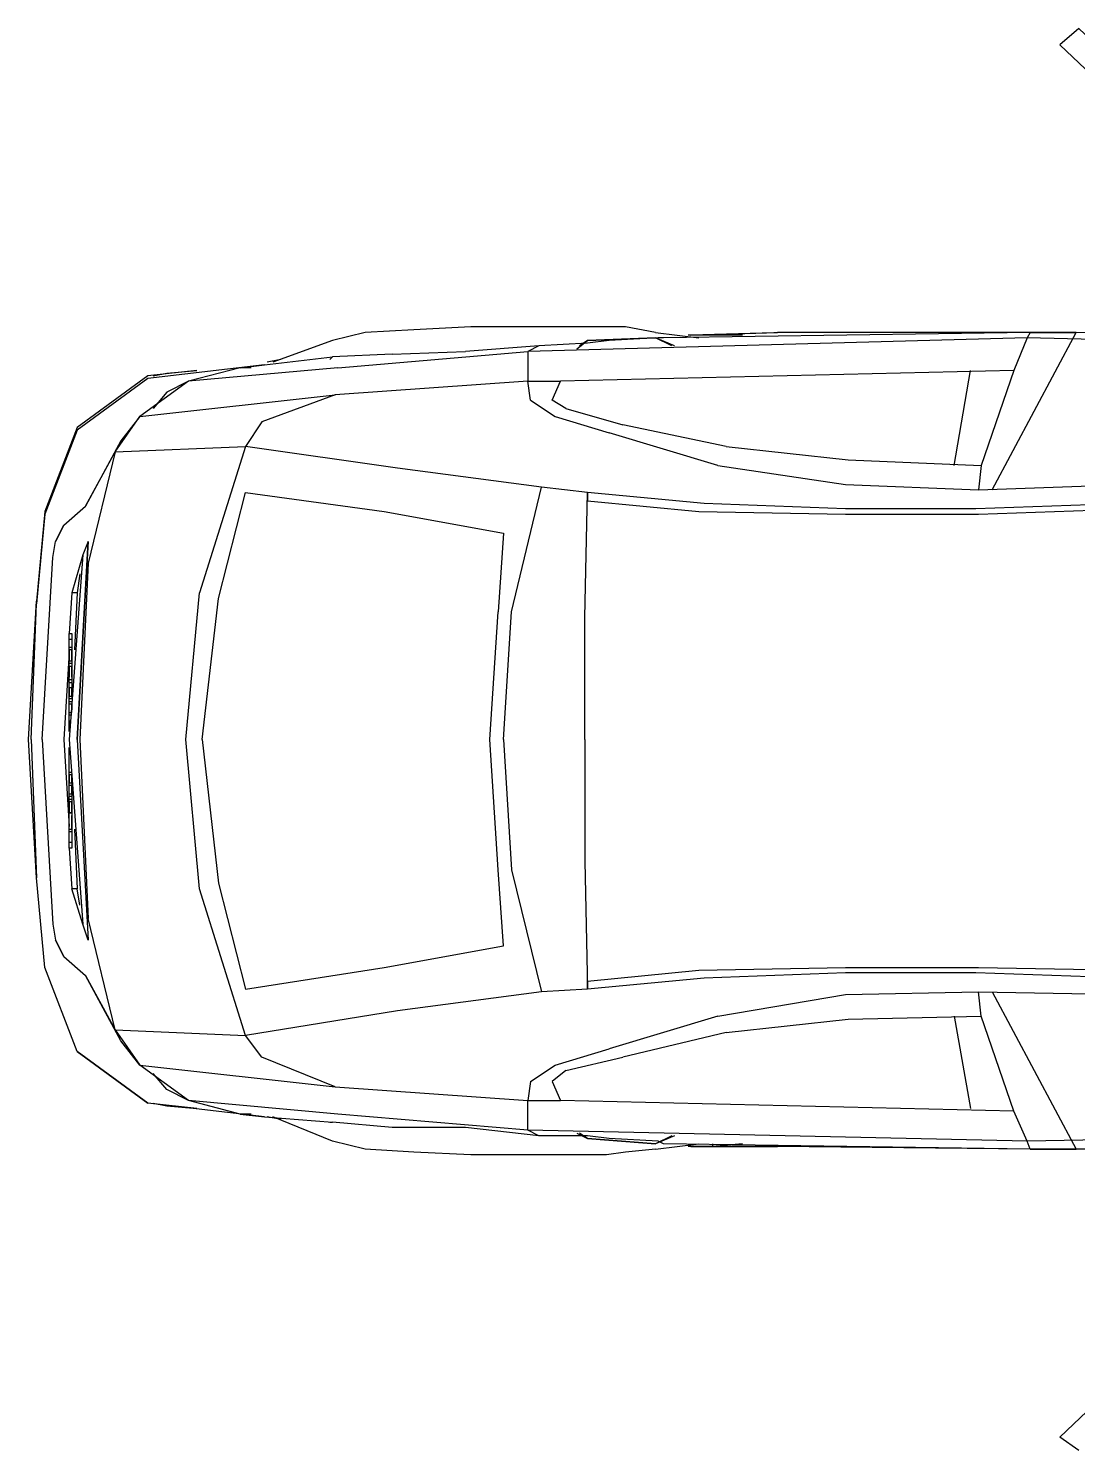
# Model space of a CAD drawing. Header units: inches. Extents: x 505.15 to 509.87, y 100.66 to 104.
# Drawn here: x 505.149 to 507.42, y 100.795 to 103.875 of the extents above; entities that cross this region are included whole.
import ezdxf

# ---------------------------------------------------------------- set-up
doc = ezdxf.new("R2010")
doc.units = ezdxf.units.IN
doc.header["$LTSCALE"] = 0.15
doc.header["$MEASUREMENT"] = 0
doc.layers.add('www.dwgautocad.com', color=7, linetype='CONTINUOUS')

msp = doc.modelspace()

# ---------------------------------------------------------------- linework, layer by layer
at = {"layer": 'www.dwgautocad.com'}
for points in [[(507.6524, 103.6574), (507.4232, 103.8748), (507.3821, 103.8396), (507.6172, 103.6162)], [(505.8774, 103.2165), (505.8069, 103.1989), (505.6776, 103.1519)], [(505.9832, 103.2224), (505.8774, 103.2165)], [(506.1066, 103.2283), (505.9832, 103.2224)], [(506.4005, 103.2283), (506.3476, 103.2283), (506.2359, 103.2283), (506.1066, 103.2283)], [(506.4416, 103.2283), (506.4005, 103.2283)], [(506.5063, 103.2165), (506.4416, 103.2283)], [(506.5063, 103.2165), (506.6003, 103.2048)], [(507.3174, 103.2165), (506.5239, 103.2048)], [(506.5945, 103.2107), (506.5768, 103.2107)], [(506.7884, 103.2165), (506.5827, 103.2107)], [(506.5827, 103.2107), (506.7708, 103.2165)], [(506.5827, 103.2107), (506.5827, 103.2107)], [(506.6944, 103.2107), (506.6297, 103.2107), (506.5945, 103.2107)], [(506.6297, 103.2107), (506.6297, 103.2107)], [(507.3174, 103.2165), (506.7708, 103.2165)], [(507.3174, 103.2165), (506.7708, 103.2165)], [(507.2351, 102.8756), (507.4173, 103.2165)], [(507.3174, 103.2165), (507.4173, 103.2165), (507.3174, 103.2165), (507.3115, 103.2048)], [(507.4173, 103.2165), (507.3174, 103.2165)], [(507.3174, 103.2165), (507.3174, 103.2165)], [(507.3174, 103.2165), (507.3174, 103.2165)], [(508.2461, 103.1989), (507.4173, 103.2165)], [(508.2402, 103.2048), (507.4173, 103.2165)], [(508.2402, 103.1989), (507.77, 103.2107), (507.4173, 103.2165)], [(506.2536, 103.1871), (506.0949, 103.1754)], [(507.3115, 103.2048), (506.2301, 103.1754)], [(506.3594, 103.193), (506.2536, 103.1871), (506.2301, 103.1754)], [(506.3358, 103.1813), (506.3594, 103.1989), (506.3417, 103.1871)], [(506.3594, 103.1989), (506.5063, 103.2048), (506.3594, 103.1989)], [(506.4064, 103.1989), (506.3594, 103.193)], [(506.5122, 103.2048), (506.4064, 103.1989)], [(506.5474, 103.1871), (506.5063, 103.2048)], [(506.5063, 103.2048), (506.5063, 103.2048)], [(506.5416, 103.1871), (506.5063, 103.2048)], [(506.5239, 103.2048), (506.5122, 103.2048)], [(506.5474, 103.1871), (506.5474, 103.1871)], [(507.3115, 103.2048), (507.2821, 103.1343), (507.2116, 102.9285)], [(508.2755, 103.1813), (507.3115, 103.2048)], [(505.6599, 103.146), (505.4072, 103.1166)], [(505.6305, 103.1401), (505.607, 103.1401), (505.6599, 103.146)], [(505.6599, 103.146), (505.8069, 103.1636)], [(505.6952, 103.1578), (505.6658, 103.1519)], [(505.801, 103.1578), (505.8069, 103.1636)], [(505.9362, 103.1695), (505.8069, 103.1636)], [(505.8186, 103.1401), (506.2301, 103.1754)], [(505.9362, 103.1695), (506.0949, 103.1754)], [(506.2301, 103.1754), (506.2301, 103.1107)], [(505.4072, 103.1225), (505.2544, 103.0108)], [(505.4072, 103.1166), (505.2544, 103.0049)], [(505.4189, 103.1225), (505.4483, 103.1284), (505.513, 103.1343), (505.4072, 103.1225)], [(505.8186, 103.1401), (505.4953, 103.1107)], [(505.607, 103.1401), (505.4953, 103.1107)], [(505.513, 103.1343), (505.513, 103.1343)], [(505.607, 103.1401), (505.607, 103.1401)], [(507.2821, 103.1343), (506.3006, 103.1107)], [(507.1528, 102.9285), (507.1881, 103.1343)], [(505.4953, 103.1107), (505.3896, 103.0343)], [(505.4953, 103.1107), (505.4483, 103.0872), (505.4189, 103.052)], [(505.4483, 103.0872), (505.4483, 103.0872)], [(506.2301, 103.1107), (505.8127, 103.0814)], [(506.2359, 103.0696), (506.2301, 103.1107), (506.3006, 103.1107)], [(506.2829, 103.0696), (506.3006, 103.1107)], [(505.3896, 103.0343), (505.8127, 103.0814), (505.654, 103.0226)], [(506.2359, 103.0696), (506.2888, 103.0343)], [(506.3123, 103.052), (506.2829, 103.0696)], [(505.3367, 102.9579), (505.3896, 103.0343), (505.3484, 102.9814)], [(505.654, 103.0226), (505.6188, 102.9697)], [(506.2888, 103.0343), (506.4064, 102.9991)], [(506.3123, 103.052), (506.4358, 103.0167)], [(505.2544, 103.0108), (505.1838, 102.8286)], [(505.2544, 103.0049), (505.1838, 102.8227)], [(506.6415, 102.9285), (506.4064, 102.9991)], [(506.6591, 102.9697), (506.4358, 103.0167)], [(505.3484, 102.9814), (505.272, 102.8404)], [(505.3367, 102.9579), (505.6188, 102.9697)], [(505.3484, 102.9814), (505.3484, 102.9814)], [(505.9479, 102.9227), (505.6188, 102.9697), (505.5189, 102.6523)], [(506.6591, 102.9697), (506.9236, 102.9403)], [(505.272, 102.8404), (505.3367, 102.9579), (505.2779, 102.7169)], [(506.9236, 102.9403), (507.2116, 102.9285)], [(506.2594, 102.8815), (505.9479, 102.9227)], [(506.6415, 102.9285), (506.9177, 102.8874)], [(507.2116, 102.9285), (507.2057, 102.8756)], [(505.56, 102.6405), (505.6188, 102.8698), (505.9185, 102.8286)], [(506.1948, 102.6111), (506.2594, 102.8815)], [(506.6121, 102.8462), (506.3594, 102.8698), (506.2594, 102.8815)], [(506.3535, 102.5994), (506.3594, 102.8698)], [(506.3594, 102.8698), (506.3594, 102.8521)], [(506.9177, 102.8874), (507.2057, 102.8756)], [(507.2057, 102.8756), (507.529, 102.8874)], [(505.225, 102.7992), (505.272, 102.8404)], [(506.3594, 102.8521), (506.6003, 102.8286)], [(506.9177, 102.8345), (506.6121, 102.8462)], [(507.529, 102.8462), (507.1999, 102.8345)], [(505.1838, 102.8286), (505.1662, 102.6347)], [(505.1838, 102.8227), (505.1662, 102.6288)], [(505.9185, 102.8286), (506.1772, 102.7816)], [(506.6003, 102.8286), (506.9177, 102.8227)], [(507.1999, 102.8345), (506.9177, 102.8345)], [(506.9177, 102.8227), (507.2057, 102.8227)], [(507.2057, 102.8227), (507.5349, 102.8345)], [(505.225, 102.7992), (505.2073, 102.764)], [(505.2073, 102.764), (505.225, 102.7992)], [(506.1772, 102.7816), (506.1654, 102.6111)], [(505.2015, 102.7287), (505.2073, 102.764)], [(505.2779, 102.764), (505.2544, 102.3349)], [(505.2544, 102.3349), (505.2779, 102.764)], [(505.2779, 102.764), (505.2661, 102.7346)], [(505.2779, 102.764), (505.2779, 102.764)], [(505.2779, 102.764), (505.2779, 102.764)], [(505.178, 102.3349), (505.2015, 102.7287)], [(505.2661, 102.7346), (505.2367, 102.3349)], [(505.2661, 102.7346), (505.2426, 102.6523)], [(505.2779, 102.7169), (505.2602, 102.3349), (505.2779, 101.947)], [(505.2602, 102.6934), (505.2544, 102.6523), (505.2426, 102.6523)], [(505.2426, 102.6523), (505.2367, 102.5641)], [(505.2544, 102.6523), (505.2485, 102.5289)], [(505.4895, 102.3349), (505.5189, 102.6523)], [(505.1486, 102.3349), (505.1662, 102.6347)], [(505.1544, 102.3349), (505.1662, 102.6288)], [(505.5247, 102.3349), (505.56, 102.6405)], [(506.1478, 102.3349), (506.1654, 102.6111)], [(506.1772, 102.3349), (506.1948, 102.6111)], [(506.3535, 102.3349), (506.3535, 102.5994)], [(505.2367, 102.3525), (505.2367, 102.5641)], [(505.2367, 102.5641), (505.2426, 102.5641)], [(505.2426, 102.5641), (505.2426, 102.476)], [(505.2367, 102.3525), (505.2367, 102.5524)], [(505.2367, 102.5524), (505.2426, 102.5524)], [(505.2367, 102.5347), (505.2426, 102.5347)], [(505.2367, 102.5347), (505.2367, 102.5347)], [(505.2367, 102.5347), (505.2367, 102.5347)], [(505.2367, 102.5347), (505.2367, 102.5347)], [(505.2367, 102.5347), (505.2367, 102.5347)], [(505.2367, 102.5347), (505.2367, 102.5347)], [(505.2367, 102.5347), (505.2367, 102.5347)], [(505.2367, 102.5347), (505.2367, 102.5347)], [(505.2367, 102.5347), (505.2367, 102.5347)], [(505.2367, 102.5347), (505.2367, 102.5347)], [(505.2367, 102.5347), (505.2367, 102.5347)], [(505.2367, 102.5347), (505.2367, 102.5347)], [(505.2367, 102.5347), (505.2367, 102.5347)], [(505.2367, 102.5347), (505.2367, 102.5347)], [(505.2367, 102.5347), (505.2367, 102.5347)], [(505.2367, 102.5289), (505.2367, 102.5347)], [(505.2426, 102.5524), (505.2426, 102.4524)], [(505.2426, 102.5347), (505.2426, 102.5289)], [(505.2426, 102.5347), (505.2426, 102.5347)], [(505.2426, 102.5347), (505.2426, 102.5347)], [(505.2426, 102.5347), (505.2426, 102.5347)], [(505.2426, 102.5347), (505.2426, 102.5347)], [(505.2426, 102.5347), (505.2426, 102.5347)], [(505.2426, 102.5347), (505.2426, 102.5347)], [(505.2426, 102.5347), (505.2426, 102.5347)], [(505.2426, 102.5347), (505.2426, 102.5347)], [(505.2426, 102.5347), (505.2426, 102.5347)], [(505.2426, 102.5347), (505.2426, 102.5347)], [(505.2367, 102.523), (505.225, 102.3349)], [(505.2367, 102.5289), (505.2367, 102.523)], [(505.2367, 102.5289), (505.2367, 102.5289)], [(505.2367, 102.5289), (505.2367, 102.5289)], [(505.2367, 102.5289), (505.2367, 102.5289)], [(505.2367, 102.5289), (505.2367, 102.5289)], [(505.2367, 102.5289), (505.2367, 102.5289)], [(505.2367, 102.5289), (505.2367, 102.5289)], [(505.2367, 102.5289), (505.2367, 102.5289)], [(505.2367, 102.5289), (505.2367, 102.5289)], [(505.2367, 102.5289), (505.2367, 102.5289)], [(505.2367, 102.5289), (505.2367, 102.5289)], [(505.2426, 102.5289), (505.2367, 102.5289)], [(505.2367, 102.5289), (505.2367, 102.5289)], [(505.2367, 102.5289), (505.2367, 102.5289)], [(505.2367, 102.5289), (505.2367, 102.5289)], [(505.2367, 102.523), (505.2367, 102.5289)], [(505.2367, 102.523), (505.2367, 102.5171)], [(505.2367, 102.523), (505.2367, 102.523)], [(505.2367, 102.523), (505.2367, 102.523)], [(505.2367, 102.523), (505.2367, 102.523)], [(505.2367, 102.523), (505.2367, 102.523)], [(505.2367, 102.523), (505.2367, 102.523)], [(505.2367, 102.523), (505.2367, 102.523)], [(505.2367, 102.523), (505.2367, 102.523)], [(505.2367, 102.523), (505.2367, 102.523)], [(505.2367, 102.523), (505.2367, 102.523)], [(505.2367, 102.523), (505.2367, 102.523)], [(505.2367, 102.523), (505.2367, 102.523)], [(505.2367, 102.5171), (505.2367, 102.523)], [(505.2367, 102.5171), (505.2367, 102.5171)], [(505.2367, 102.5171), (505.2367, 102.5171)], [(505.2367, 102.5171), (505.2367, 102.5112)], [(505.2367, 102.5171), (505.2367, 102.5171)], [(505.2367, 102.5112), (505.2367, 102.5171)], [(505.2367, 102.5112), (505.2367, 102.5053)], [(505.2367, 102.5112), (505.2367, 102.5112)], [(505.2367, 102.5112), (505.2367, 102.5112)], [(505.2367, 102.5112), (505.2367, 102.5112)], [(505.2367, 102.5112), (505.2367, 102.5112)], [(505.2367, 102.5053), (505.2367, 102.5112)], [(505.2367, 102.5053), (505.2367, 102.5053)], [(505.2367, 102.5053), (505.2367, 102.5053)], [(505.2367, 102.5053), (505.2367, 102.5053)], [(505.2367, 102.5053), (505.2367, 102.5053)], [(505.2367, 102.5053), (505.2367, 102.5053)], [(505.2367, 102.5053), (505.2367, 102.5053)], [(505.2367, 102.5053), (505.2367, 102.5053)], [(505.2367, 102.5053), (505.2367, 102.5053)], [(505.2367, 102.5053), (505.2367, 102.5053)], [(505.2367, 102.5053), (505.2367, 102.5053)], [(505.2367, 102.5053), (505.2367, 102.5053)], [(505.2367, 102.5053), (505.2426, 102.5053)], [(505.2367, 102.5053), (505.2367, 102.5053)], [(505.2367, 102.5053), (505.2367, 102.5053)], [(505.2367, 102.5053), (505.2367, 102.5053)], [(505.2367, 102.5053), (505.2367, 102.5053)], [(505.2367, 102.5053), (505.2367, 102.5053)], [(505.2367, 102.5053), (505.2367, 102.5053)], [(505.2367, 102.5053), (505.2367, 102.5053)], [(505.2367, 102.5053), (505.2367, 102.5053)], [(505.2367, 102.5053), (505.2367, 102.5053)], [(505.2367, 102.5053), (505.2367, 102.5053)], [(505.2367, 102.5053), (505.2367, 102.5053)], [(505.2367, 102.5053), (505.2367, 102.5053)], [(505.2367, 102.5053), (505.2367, 102.5053)], [(505.2367, 102.4995), (505.2367, 102.5053)], [(505.2367, 102.4995), (505.2367, 102.4995)], [(505.2426, 102.4995), (505.2367, 102.4995)], [(505.2367, 102.4995), (505.2367, 102.4995)], [(505.2367, 102.4995), (505.2367, 102.4995)], [(505.2367, 102.4995), (505.2367, 102.4995)], [(505.2367, 102.4995), (505.2367, 102.4995)], [(505.2426, 102.5289), (505.2426, 102.5289)], [(505.2426, 102.5289), (505.2426, 102.5289)], [(505.2426, 102.5289), (505.2426, 102.5289)], [(505.2426, 102.5289), (505.2426, 102.5289)], [(505.2426, 102.5289), (505.2426, 102.5289)], [(505.2426, 102.5289), (505.2426, 102.5289)], [(505.2426, 102.5289), (505.2426, 102.5289)], [(505.2426, 102.523), (505.2426, 102.5289)], [(505.2426, 102.5289), (505.2426, 102.523)], [(505.2426, 102.5289), (505.2426, 102.5289)], [(505.2426, 102.5289), (505.2426, 102.5289)], [(505.2426, 102.523), (505.2426, 102.523)], [(505.2426, 102.523), (505.2426, 102.523)], [(505.2426, 102.523), (505.2426, 102.523)], [(505.2426, 102.523), (505.2426, 102.523)], [(505.2426, 102.523), (505.2426, 102.523)], [(505.2426, 102.523), (505.2426, 102.523)], [(505.2426, 102.5171), (505.2426, 102.523), (505.2426, 102.5171)], [(505.2426, 102.523), (505.2426, 102.523)], [(505.2426, 102.523), (505.2426, 102.523)], [(505.2426, 102.523), (505.2426, 102.523)], [(505.2426, 102.523), (505.2426, 102.523)], [(505.2426, 102.5171), (505.2426, 102.5171)], [(505.2426, 102.5171), (505.2426, 102.5171)], [(505.2426, 102.5171), (505.2426, 102.5171)], [(505.2426, 102.5112), (505.2426, 102.5171)], [(505.2426, 102.5171), (505.2426, 102.5112)], [(505.2426, 102.5171), (505.2426, 102.5171)], [(505.2426, 102.5112), (505.2426, 102.5112)], [(505.2426, 102.5112), (505.2426, 102.5112)], [(505.2426, 102.5112), (505.2426, 102.5112)], [(505.2426, 102.5053), (505.2426, 102.5112)], [(505.2426, 102.5112), (505.2426, 102.5053)], [(505.2426, 102.5112), (505.2426, 102.5112)], [(505.2426, 102.5053), (505.2426, 102.5053)], [(505.2426, 102.5053), (505.2426, 102.5053)], [(505.2426, 102.5053), (505.2426, 102.5053)], [(505.2426, 102.5053), (505.2426, 102.5053)], [(505.2426, 102.5053), (505.2426, 102.5053)], [(505.2426, 102.5053), (505.2426, 102.5053)], [(505.2426, 102.5053), (505.2426, 102.5053)], [(505.2426, 102.5053), (505.2426, 102.5053)], [(505.2426, 102.5053), (505.2426, 102.5053)], [(505.2426, 102.5053), (505.2426, 102.4995)], [(505.2426, 102.5053), (505.2426, 102.5053)], [(505.2426, 102.5053), (505.2426, 102.5053)], [(505.2426, 102.5053), (505.2426, 102.5053)], [(505.2426, 102.5053), (505.2426, 102.5053)], [(505.2426, 102.5053), (505.2426, 102.5053)], [(505.2426, 102.5053), (505.2426, 102.5053)], [(505.2426, 102.5053), (505.2426, 102.5053)], [(505.2426, 102.5053), (505.2426, 102.5053)], [(505.2426, 102.5053), (505.2426, 102.5053)], [(505.2426, 102.5053), (505.2426, 102.5053)], [(505.2426, 102.5053), (505.2426, 102.5053)], [(505.2426, 102.5053), (505.2426, 102.5053)], [(505.2426, 102.4995), (505.2426, 102.4995)], [(505.2367, 102.4701), (505.2367, 102.4936)], [(505.2367, 102.4936), (505.2367, 102.4936)], [(505.2367, 102.4936), (505.2367, 102.4936)], [(505.2367, 102.4936), (505.2367, 102.4936)], [(505.2367, 102.4936), (505.2367, 102.4936)], [(505.2367, 102.4936), (505.2367, 102.4936)], [(505.2367, 102.4936), (505.2367, 102.4936)], [(505.2367, 102.4936), (505.2367, 102.4936)], [(505.2367, 102.4936), (505.2367, 102.4936)], [(505.2367, 102.4936), (505.2367, 102.4936)], [(505.2367, 102.4877), (505.2367, 102.4936)], [(505.2367, 102.4936), (505.2426, 102.4936)], [(505.2367, 102.4936), (505.2367, 102.4936)], [(505.2367, 102.4936), (505.2367, 102.4936)], [(505.2367, 102.4936), (505.2367, 102.4936)], [(505.2367, 102.4936), (505.2367, 102.4877)], [(505.2367, 102.4936), (505.2367, 102.4936)], [(505.2367, 102.4877), (505.2367, 102.4877)], [(505.2367, 102.4877), (505.2367, 102.4877)], [(505.2367, 102.4818), (505.2367, 102.4877)], [(505.2367, 102.4877), (505.2367, 102.4818)], [(505.2367, 102.4877), (505.2367, 102.4877)], [(505.2367, 102.4877), (505.2367, 102.4877)], [(505.2367, 102.4877), (505.2367, 102.4877)], [(505.2367, 102.4877), (505.2367, 102.4877)], [(505.2367, 102.4818), (505.2367, 102.4818)], [(505.2367, 102.476), (505.2367, 102.4818)], [(505.2367, 102.4818), (505.2367, 102.476)], [(505.2367, 102.4818), (505.2367, 102.4818)], [(505.2367, 102.4818), (505.2367, 102.4818)], [(505.2367, 102.476), (505.2367, 102.476)], [(505.2367, 102.476), (505.2367, 102.476)], [(505.2367, 102.476), (505.2367, 102.476)], [(505.2367, 102.476), (505.2367, 102.476)], [(505.2367, 102.476), (505.2367, 102.476)], [(505.2367, 102.4701), (505.2367, 102.476)], [(505.2367, 102.476), (505.2367, 102.4701)], [(505.2367, 102.476), (505.2367, 102.476)], [(505.2367, 102.476), (505.2367, 102.476)], [(505.2367, 102.476), (505.2367, 102.476)], [(505.2367, 102.476), (505.2367, 102.476)], [(505.2367, 102.476), (505.2367, 102.476)], [(505.2367, 102.476), (505.2367, 102.476)], [(505.2367, 102.4701), (505.2367, 102.4701)], [(505.2367, 102.4701), (505.2367, 102.4701)], [(505.2367, 102.4642), (505.2367, 102.4701)], [(505.2367, 102.4701), (505.2367, 102.4701)], [(505.2367, 102.4701), (505.2367, 102.4701)], [(505.2367, 102.4701), (505.2367, 102.4701)], [(505.2367, 102.4701), (505.2367, 102.4701)], [(505.2367, 102.4701), (505.2367, 102.4701)], [(505.2367, 102.4701), (505.2367, 102.4701)], [(505.2367, 102.4701), (505.2367, 102.4701)], [(505.2367, 102.4701), (505.2367, 102.4701)], [(505.2426, 102.4936), (505.2426, 102.4701)], [(505.2426, 102.4936), (505.2426, 102.4936)], [(505.2426, 102.4936), (505.2426, 102.4936)], [(505.2426, 102.4936), (505.2426, 102.4936)], [(505.2426, 102.4936), (505.2426, 102.4936)], [(505.2426, 102.4936), (505.2426, 102.4936)], [(505.2426, 102.4877), (505.2426, 102.4936)], [(505.2426, 102.4936), (505.2426, 102.4877)], [(505.2426, 102.4936), (505.2426, 102.4936)], [(505.2426, 102.4936), (505.2426, 102.4936)], [(505.2426, 102.4936), (505.2426, 102.4936)], [(505.2426, 102.4936), (505.2426, 102.4936)], [(505.2426, 102.4936), (505.2426, 102.4936)], [(505.2426, 102.4936), (505.2426, 102.4936)], [(505.2426, 102.4936), (505.2426, 102.4936)], [(505.2426, 102.4936), (505.2426, 102.4936)], [(505.2426, 102.4936), (505.2426, 102.4936)], [(505.2426, 102.4936), (505.2426, 102.4936)], [(505.2426, 102.4936), (505.2426, 102.4936)], [(505.2426, 102.4936), (505.2426, 102.4936)], [(505.2426, 102.4936), (505.2426, 102.4936)], [(505.2426, 102.4877), (505.2426, 102.4877)], [(505.2426, 102.4877), (505.2426, 102.4877)], [(505.2426, 102.4877), (505.2426, 102.4877)], [(505.2426, 102.4877), (505.2426, 102.4877)], [(505.2426, 102.4818), (505.2426, 102.4877)], [(505.2426, 102.4877), (505.2426, 102.4818)], [(505.2426, 102.4877), (505.2426, 102.4877)], [(505.2426, 102.4877), (505.2426, 102.4877)], [(505.2426, 102.476), (505.2426, 102.4818)], [(505.2426, 102.4818), (505.2426, 102.476)], [(505.2426, 102.4818), (505.2426, 102.4818)], [(505.2426, 102.4818), (505.2426, 102.4818)], [(505.2426, 102.4818), (505.2426, 102.4818)], [(505.2426, 102.476), (505.2426, 102.476)], [(505.2426, 102.476), (505.2426, 102.476)], [(505.2426, 102.476), (505.2426, 102.476)], [(505.2426, 102.476), (505.2426, 102.476)], [(505.2426, 102.476), (505.2426, 102.476)], [(505.2426, 102.476), (505.2426, 102.476)], [(505.2426, 102.4701), (505.2426, 102.476)], [(505.2426, 102.476), (505.2426, 102.4701)], [(505.2426, 102.476), (505.2426, 102.476)], [(505.2426, 102.476), (505.2426, 102.476)], [(505.2426, 102.476), (505.2426, 102.476)], [(505.2426, 102.476), (505.2426, 102.476)], [(505.2426, 102.4701), (505.2426, 102.4701)], [(505.2426, 102.4701), (505.2426, 102.4701)], [(505.2426, 102.4701), (505.2426, 102.4701)], [(505.2426, 102.4701), (505.2426, 102.4701)], [(505.2426, 102.4701), (505.2426, 102.4701)], [(505.2426, 102.4701), (505.2426, 102.4701)], [(505.2426, 102.4701), (505.2426, 102.4701)], [(505.2426, 102.4701), (505.2426, 102.4701)], [(505.2426, 102.4701), (505.2426, 102.4642)], [(505.2426, 102.4701), (505.2426, 102.4701)], [(505.2426, 102.4701), (505.2426, 102.4701)], [(505.2367, 102.4642), (505.2367, 102.4642)], [(505.2367, 102.4642), (505.2367, 102.4642)], [(505.2367, 102.4642), (505.2367, 102.4642)], [(505.2367, 102.4642), (505.2367, 102.4642)], [(505.2367, 102.4642), (505.2367, 102.4642)], [(505.2367, 102.4642), (505.2367, 102.4642)], [(505.2367, 102.4642), (505.2367, 102.4642)], [(505.2367, 102.4642), (505.2367, 102.4642)], [(505.2367, 102.4642), (505.2367, 102.4642)], [(505.2367, 102.4642), (505.2367, 102.4642)], [(505.2367, 102.4642), (505.2367, 102.4642)], [(505.2367, 102.4642), (505.2367, 102.4642)], [(505.2367, 102.4642), (505.2367, 102.4642)], [(505.2367, 102.4642), (505.2367, 102.4642)], [(505.2367, 102.4642), (505.2367, 102.4642)], [(505.2426, 102.4642), (505.2426, 102.4642), (505.2367, 102.4642)], [(505.2367, 102.4466), (505.2367, 102.4583), (505.2426, 102.4583), (505.2426, 102.4466)], [(505.2367, 102.4466), (505.2367, 102.4407)], [(505.2367, 102.4466), (505.2367, 102.4466)], [(505.2367, 102.4466), (505.2367, 102.4466)], [(505.2367, 102.4466), (505.2367, 102.4466)], [(505.2367, 102.4466), (505.2367, 102.4466)], [(505.2367, 102.4466), (505.2367, 102.4466)], [(505.2367, 102.4466), (505.2367, 102.4466)], [(505.2367, 102.4466), (505.2367, 102.4466)], [(505.2367, 102.4466), (505.2367, 102.4466)], [(505.2367, 102.4466), (505.2367, 102.4466)], [(505.2367, 102.4466), (505.2367, 102.4466)], [(505.2367, 102.4466), (505.2367, 102.4466)], [(505.2367, 102.4466), (505.2367, 102.4466)], [(505.2367, 102.4466), (505.2367, 102.4466)], [(505.2367, 102.4466), (505.2367, 102.4466)], [(505.2367, 102.4466), (505.2367, 102.4466)], [(505.2367, 102.4466), (505.2367, 102.4466)], [(505.2367, 102.4466), (505.2367, 102.4466)], [(505.2367, 102.4466), (505.2367, 102.4466)], [(505.2426, 102.4466), (505.2367, 102.4466)], [(505.2367, 102.4466), (505.2367, 102.4466)], [(505.2367, 102.4466), (505.2367, 102.4466)], [(505.2367, 102.4466), (505.2367, 102.4466)], [(505.2367, 102.4466), (505.2367, 102.4466)], [(505.2367, 102.4466), (505.2367, 102.4466)], [(505.2367, 102.4466), (505.2367, 102.4466)], [(505.2367, 102.4407), (505.2367, 102.4466)], [(505.2367, 102.4407), (505.2367, 102.4348)], [(505.2367, 102.4407), (505.2367, 102.4407)], [(505.2367, 102.4407), (505.2367, 102.4407)], [(505.2367, 102.4407), (505.2367, 102.4407)], [(505.2367, 102.4407), (505.2367, 102.4407)], [(505.2367, 102.4407), (505.2367, 102.4407)], [(505.2367, 102.4348), (505.2367, 102.4407)], [(505.2426, 102.4642), (505.2426, 102.4642)], [(505.2426, 102.4642), (505.2426, 102.4642)], [(505.2426, 102.4642), (505.2426, 102.4642)], [(505.2426, 102.4642), (505.2426, 102.4642)], [(505.2426, 102.4642), (505.2426, 102.4642)], [(505.2426, 102.4642), (505.2426, 102.4642)], [(505.2426, 102.4642), (505.2426, 102.4642)], [(505.2426, 102.4642), (505.2426, 102.4642)], [(505.2426, 102.4642), (505.2426, 102.4642)], [(505.2426, 102.4466), (505.2426, 102.4466)], [(505.2426, 102.4466), (505.2426, 102.4407)], [(505.2426, 102.4466), (505.2426, 102.4466)], [(505.2426, 102.4466), (505.2426, 102.4466)], [(505.2426, 102.4466), (505.2426, 102.4466)], [(505.2426, 102.4466), (505.2426, 102.4466)], [(505.2426, 102.4466), (505.2426, 102.4466)], [(505.2426, 102.4466), (505.2426, 102.4466)], [(505.2426, 102.4466), (505.2426, 102.4466)], [(505.2426, 102.4466), (505.2426, 102.4466)], [(505.2426, 102.4466), (505.2426, 102.4466)], [(505.2426, 102.4466), (505.2426, 102.4466)], [(505.2426, 102.4466), (505.2426, 102.4466)], [(505.2426, 102.4466), (505.2426, 102.4466)], [(505.2426, 102.4466), (505.2426, 102.4466)], [(505.2426, 102.4466), (505.2426, 102.4466)], [(505.2426, 102.4466), (505.2426, 102.4466)], [(505.2426, 102.4466), (505.2426, 102.4466)], [(505.2426, 102.4466), (505.2426, 102.4466)], [(505.2426, 102.4466), (505.2426, 102.4466)], [(505.2426, 102.4466), (505.2426, 102.4466)], [(505.2426, 102.4466), (505.2426, 102.4466)], [(505.2426, 102.4407), (505.2426, 102.4466)], [(505.2426, 102.4407), (505.2426, 102.4407)], [(505.2426, 102.4407), (505.2426, 102.4407)], [(505.2426, 102.4348), (505.2426, 102.4407)], [(505.2426, 102.4407), (505.2426, 102.4348)], [(505.2426, 102.4407), (505.2426, 102.4407)], [(505.2426, 102.4407), (505.2426, 102.4407)], [(505.2367, 102.4348), (505.2367, 102.4289)], [(505.2367, 102.4348), (505.2367, 102.4348)], [(505.2367, 102.4348), (505.2367, 102.4348)], [(505.2367, 102.4348), (505.2367, 102.4348)], [(505.2367, 102.4348), (505.2367, 102.4348)], [(505.2367, 102.4289), (505.2367, 102.4348)], [(505.2367, 102.4289), (505.2367, 102.4289)], [(505.2367, 102.4289), (505.2367, 102.4289)], [(505.2367, 102.4289), (505.2367, 102.4289)], [(505.2367, 102.4289), (505.2367, 102.4289)], [(505.2367, 102.4289), (505.2367, 102.4289)], [(505.2367, 102.4289), (505.2367, 102.4289)], [(505.2367, 102.4289), (505.2367, 102.4289)], [(505.2367, 102.4289), (505.2367, 102.4289)], [(505.2367, 102.4289), (505.2367, 102.4289)], [(505.2367, 102.4289), (505.2367, 102.4289)], [(505.2367, 102.4289), (505.2367, 102.4289)], [(505.2367, 102.4289), (505.2426, 102.4289)], [(505.2367, 102.4289), (505.2367, 102.4289)], [(505.2367, 102.4289), (505.2367, 102.4289)], [(505.2367, 102.4289), (505.2367, 102.4289)], [(505.2367, 102.4289), (505.2367, 102.4289)], [(505.2367, 102.4289), (505.2367, 102.4289)], [(505.2367, 102.4289), (505.2367, 102.4289)], [(505.2367, 102.4289), (505.2367, 102.4289)], [(505.2367, 102.4289), (505.2367, 102.4289)], [(505.2367, 102.4289), (505.2367, 102.4289)], [(505.2367, 102.4289), (505.2367, 102.4289)], [(505.2367, 102.4289), (505.2367, 102.4289)], [(505.2367, 102.4231), (505.2367, 102.4289)], [(505.2367, 102.4231), (505.2367, 102.4231)], [(505.2367, 102.4231), (505.2367, 102.4231)], [(505.2367, 102.4231), (505.2367, 102.4231)], [(505.2367, 102.4231), (505.2367, 102.4231)], [(505.2367, 102.4231), (505.2367, 102.4231)], [(505.2367, 102.4231), (505.2367, 102.4231)], [(505.2367, 102.4231), (505.2367, 102.4231)], [(505.2367, 102.4231), (505.2367, 102.4231)], [(505.2426, 102.4231), (505.2367, 102.4231)], [(505.2367, 102.4172), (505.2426, 102.4172)], [(505.2367, 102.4113), (505.2367, 102.4172)], [(505.2426, 102.4113), (505.2367, 102.4113)], [(505.2426, 102.4348), (505.2426, 102.4348)], [(505.2426, 102.4348), (505.2426, 102.4348)], [(505.2426, 102.4289), (505.2426, 102.4348)], [(505.2426, 102.4348), (505.2426, 102.4289)], [(505.2426, 102.4348), (505.2426, 102.4348)], [(505.2426, 102.4348), (505.2426, 102.4348)], [(505.2426, 102.4289), (505.2426, 102.4289)], [(505.2426, 102.4289), (505.2426, 102.4289)], [(505.2426, 102.4289), (505.2426, 102.4289)], [(505.2426, 102.4289), (505.2426, 102.4289)], [(505.2426, 102.4289), (505.2426, 102.4289)], [(505.2426, 102.4289), (505.2426, 102.4289)], [(505.2426, 102.4289), (505.2426, 102.4289)], [(505.2426, 102.4289), (505.2426, 102.4289)], [(505.2426, 102.4289), (505.2426, 102.4289)], [(505.2426, 102.4289), (505.2426, 102.4289)], [(505.2426, 102.4289), (505.2426, 102.4231)], [(505.2426, 102.4289), (505.2426, 102.4289)], [(505.2426, 102.4289), (505.2426, 102.4289)], [(505.2426, 102.4289), (505.2426, 102.4289)], [(505.2426, 102.4289), (505.2426, 102.4289)], [(505.2426, 102.4289), (505.2426, 102.4289)], [(505.2426, 102.4289), (505.2426, 102.4289)], [(505.2426, 102.4289), (505.2426, 102.4289)], [(505.2426, 102.4289), (505.2426, 102.4289)], [(505.2426, 102.4289), (505.2426, 102.4289)], [(505.2426, 102.4289), (505.2426, 102.4289)], [(505.2426, 102.4231), (505.2426, 102.4231)], [(505.2426, 102.4231), (505.2426, 102.4231)], [(505.2426, 102.4231), (505.2426, 102.4231)], [(505.2426, 102.4172), (505.2426, 102.4113)], [(505.2426, 102.4172), (505.2426, 102.4172)], [(505.2426, 102.4172), (505.2426, 102.4172)], [(505.2426, 102.4172), (505.2426, 102.4172)], [(505.2426, 102.4172), (505.2426, 102.4172)], [(505.2426, 102.4172), (505.2426, 102.4172)], [(505.2426, 102.4172), (505.2426, 102.4172)], [(505.2426, 102.4172), (505.2426, 102.4172)], [(505.2426, 102.4172), (505.2426, 102.4172)], [(505.2426, 102.4172), (505.2426, 102.4172)], [(505.2426, 102.4172), (505.2426, 102.4172)], [(505.2426, 102.4172), (505.2426, 102.4172)], [(505.2426, 102.4172), (505.2426, 102.4172)], [(505.2426, 102.4172), (505.2426, 102.4172)], [(505.2426, 102.4113), (505.2426, 102.4054)], [(505.2426, 102.4113), (505.2426, 102.4113)], [(505.2426, 102.4113), (505.2426, 102.4113)], [(505.2426, 102.4113), (505.2426, 102.4113)], [(505.2426, 102.4113), (505.2426, 102.4113)], [(505.2426, 102.4113), (505.2426, 102.4113)], [(505.2426, 102.4113), (505.2426, 102.4113)], [(505.2426, 102.4113), (505.2426, 102.4113)], [(505.2426, 102.4113), (505.2426, 102.4113)], [(505.2426, 102.4113), (505.2426, 102.4113)], [(505.2426, 102.4113), (505.2426, 102.4113)], [(505.2426, 102.4113), (505.2426, 102.4113)], [(505.2426, 102.4113), (505.2426, 102.4113)], [(505.2426, 102.4113), (505.2426, 102.4113)], [(505.2426, 102.4054), (505.2426, 102.4113)], [(505.2367, 102.3937), (505.2426, 102.3937)], [(505.2367, 102.3937), (505.2367, 102.3937)], [(505.2367, 102.3878), (505.2367, 102.3937)], [(505.2426, 102.3878), (505.2367, 102.3878)], [(505.2367, 102.3819), (505.2367, 102.3819)], [(505.2367, 102.3819), (505.2367, 102.3819)], [(505.2367, 102.3819), (505.2367, 102.3819)], [(505.2367, 102.3819), (505.2367, 102.3819)], [(505.2367, 102.3819), (505.2367, 102.3819)], [(505.2367, 102.3819), (505.2367, 102.3819)], [(505.2367, 102.3819), (505.2367, 102.3819)], [(505.2367, 102.3819), (505.2367, 102.3819)], [(505.2367, 102.3819), (505.2367, 102.3819)], [(505.2367, 102.3819), (505.2367, 102.3819)], [(505.2367, 102.3819), (505.2367, 102.3819)], [(505.2367, 102.3819), (505.2367, 102.3819)], [(505.2367, 102.3819), (505.2367, 102.3819)], [(505.2367, 102.3819), (505.2367, 102.3819)], [(505.2367, 102.376), (505.2367, 102.3819)], [(505.2367, 102.376), (505.2367, 102.3702)], [(505.2367, 102.376), (505.2367, 102.376)], [(505.2367, 102.376), (505.2367, 102.376)], [(505.2367, 102.376), (505.2367, 102.376)], [(505.2367, 102.376), (505.2367, 102.376)], [(505.2367, 102.376), (505.2367, 102.376)], [(505.2367, 102.376), (505.2367, 102.376)], [(505.2367, 102.376), (505.2367, 102.376)], [(505.2367, 102.3702), (505.2367, 102.376)], [(505.2426, 102.4054), (505.2426, 102.4054)], [(505.2426, 102.4054), (505.2426, 102.4054)], [(505.2426, 102.4054), (505.2426, 102.4054)], [(505.2426, 102.4054), (505.2426, 102.3995)], [(505.2426, 102.4054), (505.2426, 102.4054)], [(505.2426, 102.3995), (505.2426, 102.4054)], [(505.2426, 102.3995), (505.2426, 102.3995)], [(505.2426, 102.3995), (505.2426, 102.3995)], [(505.2426, 102.3995), (505.2426, 102.3995)], [(505.2426, 102.3995), (505.2426, 102.3995)], [(505.2426, 102.3995), (505.2426, 102.3995)], [(505.2426, 102.3995), (505.2426, 102.3995)], [(505.2426, 102.3995), (505.2426, 102.3995)], [(505.2426, 102.3995), (505.2426, 102.3995)], [(505.2426, 102.3995), (505.2426, 102.3995)], [(505.2426, 102.3937), (505.2426, 102.3995)], [(505.2426, 102.3937), (505.2426, 102.3937)], [(505.2426, 102.3937), (505.2426, 102.3937)], [(505.2426, 102.3937), (505.2426, 102.3937)], [(505.2426, 102.3937), (505.2426, 102.3937)], [(505.2426, 102.3937), (505.2426, 102.3937)], [(505.2426, 102.3937), (505.2426, 102.3937)], [(505.2367, 102.3702), (505.2367, 102.3702), (505.2367, 102.3702)], [(505.2367, 102.3702), (505.2367, 102.3702)], [(505.2367, 102.3702), (505.2367, 102.3702)], [(505.2367, 102.3702), (505.2367, 102.3702)], [(505.2367, 102.3702), (505.2367, 102.3702)], [(505.2367, 102.3702), (505.2367, 102.3702)], [(505.2367, 102.3702), (505.2367, 102.3702)], [(505.2367, 102.3702), (505.2367, 102.3702)], [(505.2367, 102.3702), (505.2367, 102.3702)], [(505.2367, 102.3702), (505.2367, 102.3643)], [(505.2367, 102.3702), (505.2367, 102.3702)], [(505.2367, 102.3702), (505.2367, 102.3702)], [(505.2367, 102.3702), (505.2367, 102.3702)], [(505.2367, 102.3643), (505.2367, 102.3702)], [(505.2367, 102.3643), (505.2367, 102.3643)], [(505.2367, 102.3643), (505.2367, 102.3643)], [(505.2367, 102.3643), (505.2367, 102.3643)], [(505.2367, 102.3584), (505.2367, 102.3643)], [(505.2367, 102.3584), (505.2367, 102.3584)], [(505.2367, 102.3584), (505.2367, 102.3584)], [(505.1662, 102.0351), (505.1486, 102.3349)], [(505.1544, 102.3349), (505.1662, 102.0351)], [(505.178, 102.3349), (505.2015, 101.9352)], [(505.225, 102.3349), (505.2367, 102.1468)], [(505.2367, 102.3349), (505.2661, 101.9352)], [(505.2367, 102.1115), (505.2367, 102.3173)], [(505.2367, 102.0998), (505.2367, 102.3173)], [(505.2544, 102.3349), (505.2779, 101.9)], [(505.2544, 102.3349), (505.2779, 101.9)], [(505.5189, 102.0116), (505.4895, 102.3349)], [(505.5247, 102.3349), (505.56, 102.0234)], [(506.1654, 102.0528), (506.1478, 102.3349)], [(506.1772, 102.3349), (506.1948, 102.0528)], [(506.3535, 102.3349), (506.3535, 102.0704)], [(505.2367, 102.2938), (505.2367, 102.2996)], [(505.2367, 102.2996), (505.2367, 102.2996)], [(505.2367, 102.2938), (505.2367, 102.2938)], [(505.2367, 102.2585), (505.2367, 102.2644)], [(505.2367, 102.2644), (505.2426, 102.2644)], [(505.2367, 102.2585), (505.2367, 102.2585)], [(505.2367, 102.2585), (505.2367, 102.2585)], [(505.2367, 102.2585), (505.2367, 102.2585)], [(505.2367, 102.2585), (505.2367, 102.2585)], [(505.2367, 102.2585), (505.2367, 102.2526)], [(505.2367, 102.2585), (505.2367, 102.2585)], [(505.2367, 102.2585), (505.2367, 102.2585)], [(505.2367, 102.2585), (505.2367, 102.2585)], [(505.2367, 102.2585), (505.2367, 102.2585)], [(505.2367, 102.2585), (505.2367, 102.2585)], [(505.2367, 102.2585), (505.2367, 102.2585)], [(505.2367, 102.2585), (505.2367, 102.2585)], [(505.2367, 102.2585), (505.2367, 102.2585)], [(505.2367, 102.2585), (505.2367, 102.2585)], [(505.2367, 102.2585), (505.2367, 102.2585)], [(505.2426, 102.2585), (505.2367, 102.2585)], [(505.2367, 102.2585), (505.2367, 102.2585)], [(505.2367, 102.2585), (505.2367, 102.2585)], [(505.2367, 102.2585), (505.2367, 102.2585)], [(505.2367, 102.2585), (505.2367, 102.2585)], [(505.2367, 102.2526), (505.2367, 102.2585)], [(505.2367, 102.2526), (505.2367, 102.2467)], [(505.2367, 102.2526), (505.2367, 102.2526)], [(505.2367, 102.2526), (505.2367, 102.2526)], [(505.2367, 102.2526), (505.2367, 102.2526)], [(505.2367, 102.2526), (505.2367, 102.2526)], [(505.2367, 102.2526), (505.2367, 102.2526)], [(505.2367, 102.2526), (505.2367, 102.2526)], [(505.2367, 102.2526), (505.2367, 102.2526)], [(505.2367, 102.2526), (505.2367, 102.2526)], [(505.2367, 102.2526), (505.2367, 102.2526)], [(505.2367, 102.2467), (505.2367, 102.2526)], [(505.2426, 102.2585), (505.2426, 102.2585)], [(505.2426, 102.2585), (505.2426, 102.2585)], [(505.2426, 102.2585), (505.2426, 102.2585)], [(505.2426, 102.2585), (505.2426, 102.2585)], [(505.2426, 102.2585), (505.2426, 102.2585)], [(505.2426, 102.2585), (505.2426, 102.2585)], [(505.2426, 102.2585), (505.2426, 102.2585)], [(505.2426, 102.2585), (505.2426, 102.2585)], [(505.2426, 102.2585), (505.2426, 102.2585)], [(505.2426, 102.2585), (505.2426, 102.2585)], [(505.2426, 102.2526), (505.2426, 102.2585)], [(505.2426, 102.2585), (505.2426, 102.2526)], [(505.2426, 102.2585), (505.2426, 102.2585)], [(505.2426, 102.2585), (505.2426, 102.2585)], [(505.2426, 102.2585), (505.2426, 102.2585)], [(505.2426, 102.2585), (505.2426, 102.2585)], [(505.2426, 102.2526), (505.2426, 102.2526)], [(505.2426, 102.2526), (505.2426, 102.2526)], [(505.2426, 102.2526), (505.2426, 102.2526)], [(505.2426, 102.2526), (505.2426, 102.2526)], [(505.2426, 102.2526), (505.2426, 102.2526)], [(505.2426, 102.2467), (505.2426, 102.2526)], [(505.2426, 102.2526), (505.2426, 102.2467)], [(505.2426, 102.2526), (505.2426, 102.2526)], [(505.2426, 102.2526), (505.2426, 102.2526)], [(505.2426, 102.2526), (505.2426, 102.2526)], [(505.2426, 102.2526), (505.2426, 102.2526)], [(505.2426, 102.2526), (505.2426, 102.2526)], [(505.2367, 102.2467), (505.2367, 102.2409)], [(505.2367, 102.2467), (505.2367, 102.2467)], [(505.2367, 102.2467), (505.2367, 102.2467)], [(505.2367, 102.2467), (505.2367, 102.2467)], [(505.2367, 102.2467), (505.2367, 102.2467)], [(505.2367, 102.2467), (505.2367, 102.2467)], [(505.2367, 102.2409), (505.2367, 102.2467)], [(505.2367, 102.2409), (505.2367, 102.2409)], [(505.2367, 102.2409), (505.2367, 102.2409)], [(505.2367, 102.2409), (505.2367, 102.2409)], [(505.2367, 102.2409), (505.2367, 102.2409)], [(505.2367, 102.2409), (505.2367, 102.2409)], [(505.2367, 102.2409), (505.2367, 102.2409)], [(505.2367, 102.2409), (505.2367, 102.2409)], [(505.2367, 102.2409), (505.2367, 102.2409)], [(505.2367, 102.2409), (505.2367, 102.2409)], [(505.2367, 102.2409), (505.2367, 102.2409)], [(505.2367, 102.2409), (505.2367, 102.2409)], [(505.2367, 102.2409), (505.2426, 102.2409)], [(505.2367, 102.2409), (505.2367, 102.2409)], [(505.2367, 102.2409), (505.2367, 102.2409)], [(505.2367, 102.2409), (505.2367, 102.2409)], [(505.2367, 102.2409), (505.2367, 102.2409)], [(505.2367, 102.235), (505.2367, 102.2409)], [(505.2367, 102.235), (505.2367, 102.235)], [(505.2367, 102.235), (505.2367, 102.235)], [(505.2367, 102.235), (505.2367, 102.235)], [(505.2367, 102.235), (505.2367, 102.235)], [(505.2367, 102.235), (505.2367, 102.235)], [(505.2367, 102.235), (505.2367, 102.235)], [(505.2367, 102.235), (505.2367, 102.235)], [(505.2367, 102.235), (505.2367, 102.235)], [(505.2367, 102.235), (505.2367, 102.235)], [(505.2367, 102.235), (505.2367, 102.235)], [(505.2367, 102.235), (505.2367, 102.235)], [(505.2367, 102.235), (505.2367, 102.235)], [(505.2367, 102.235), (505.2367, 102.235)], [(505.2367, 102.235), (505.2367, 102.235)], [(505.2367, 102.235), (505.2367, 102.235)], [(505.2367, 102.235), (505.2367, 102.235)], [(505.2426, 102.235), (505.2367, 102.235)], [(505.2426, 102.2467), (505.2426, 102.2467)], [(505.2426, 102.2467), (505.2426, 102.2467)], [(505.2426, 102.2467), (505.2426, 102.2467)], [(505.2426, 102.2409), (505.2426, 102.2467)], [(505.2426, 102.2467), (505.2426, 102.2409)], [(505.2426, 102.2467), (505.2426, 102.2467)], [(505.2426, 102.2467), (505.2426, 102.2467)], [(505.2426, 102.2409), (505.2426, 102.2409)], [(505.2426, 102.2409), (505.2426, 102.2409)], [(505.2426, 102.2409), (505.2426, 102.2409)], [(505.2426, 102.2409), (505.2426, 102.2409)], [(505.2426, 102.2409), (505.2426, 102.2409)], [(505.2426, 102.2409), (505.2426, 102.2409)], [(505.2426, 102.2409), (505.2426, 102.2409)], [(505.2426, 102.2409), (505.2426, 102.2409)], [(505.2426, 102.2409), (505.2426, 102.2409)], [(505.2426, 102.2409), (505.2426, 102.2409)], [(505.2426, 102.2409), (505.2426, 102.235)], [(505.2426, 102.2409), (505.2426, 102.2409)], [(505.2426, 102.2409), (505.2426, 102.2409)], [(505.2426, 102.235), (505.2426, 102.235)], [(505.2426, 102.235), (505.2426, 102.235)], [(505.2426, 102.235), (505.2426, 102.235)], [(505.2426, 102.235), (505.2426, 102.235)], [(505.2426, 102.235), (505.2426, 102.235)], [(505.2426, 102.235), (505.2426, 102.235)], [(505.2426, 102.235), (505.2426, 102.235)], [(505.2426, 102.235), (505.2426, 102.235)], [(505.2426, 102.235), (505.2426, 102.235)], [(505.2426, 102.235), (505.2426, 102.235)], [(505.2426, 102.235), (505.2426, 102.235)], [(505.2426, 102.235), (505.2426, 102.2291)], [(505.2426, 102.235), (505.2426, 102.235)], [(505.2426, 102.2291), (505.2426, 102.235)], [(505.2426, 102.2291), (505.2426, 102.2232)], [(505.2426, 102.2291), (505.2426, 102.2291)], [(505.2426, 102.2291), (505.2426, 102.2291)], [(505.2426, 102.2291), (505.2426, 102.2291)], [(505.2426, 102.2291), (505.2426, 102.2291)], [(505.2426, 102.2291), (505.2426, 102.2291)], [(505.2426, 102.2291), (505.2426, 102.2291)], [(505.2426, 102.2232), (505.2426, 102.2291)], [(505.2426, 102.2232), (505.2426, 102.2232)], [(505.2426, 102.2173), (505.2426, 102.2232)], [(505.2426, 102.2232), (505.2426, 102.2232)], [(505.2426, 102.2232), (505.2426, 102.2232)], [(505.2426, 102.2232), (505.2426, 102.2232)], [(505.2426, 102.2232), (505.2426, 102.2232)], [(505.2426, 102.2232), (505.2426, 102.2232)], [(505.2426, 102.2232), (505.2426, 102.2232)], [(505.2426, 102.2232), (505.2426, 102.2173)], [(505.2426, 102.2173), (505.2426, 102.2115), (505.2367, 102.2115)], [(505.2367, 102.2173), (505.2426, 102.2173)], [(505.2367, 102.2173), (505.2367, 102.2173)], [(505.2367, 102.2115), (505.2367, 102.2173)], [(505.2367, 102.2056), (505.2426, 102.2056)], [(505.2367, 102.2056), (505.2367, 102.2056)], [(505.2367, 102.2056), (505.2367, 102.2056)], [(505.2367, 102.2056), (505.2367, 102.2056)], [(505.2367, 102.2056), (505.2367, 102.2056)], [(505.2367, 102.2056), (505.2367, 102.2056)], [(505.2367, 102.2056), (505.2367, 102.2056)], [(505.2367, 102.2056), (505.2367, 102.2056)], [(505.2367, 102.2056), (505.2367, 102.2056)], [(505.2367, 102.2056), (505.2367, 102.2056)], [(505.2367, 102.2056), (505.2367, 102.2056)], [(505.2367, 102.2056), (505.2367, 102.2056)], [(505.2367, 102.2056), (505.2367, 102.2056)], [(505.2367, 102.2056), (505.2367, 102.2056)], [(505.2367, 102.2056), (505.2367, 102.2056)], [(505.2367, 102.2056), (505.2367, 102.2056)], [(505.2367, 102.2056), (505.2367, 102.2056)], [(505.2367, 102.1997), (505.2367, 102.2056)], [(505.2367, 102.1997), (505.2367, 102.1938)], [(505.2367, 102.1997), (505.2367, 102.1997)], [(505.2367, 102.1997), (505.2367, 102.1997)], [(505.2367, 102.1997), (505.2367, 102.1997)], [(505.2367, 102.1997), (505.2367, 102.1997)], [(505.2367, 102.1997), (505.2367, 102.1997)], [(505.2367, 102.1997), (505.2367, 102.1997)], [(505.2367, 102.1997), (505.2367, 102.1997)], [(505.2367, 102.1997), (505.2367, 102.1997)], [(505.2367, 102.1997), (505.2367, 102.1997)], [(505.2367, 102.1997), (505.2367, 102.1997)], [(505.2367, 102.1997), (505.2367, 102.1997)], [(505.2367, 102.1997), (505.2367, 102.1997)], [(505.2367, 102.1997), (505.2367, 102.1997)], [(505.2426, 102.1997), (505.2367, 102.1997)], [(505.2367, 102.1997), (505.2367, 102.1997)], [(505.2367, 102.1997), (505.2367, 102.1997)], [(505.2367, 102.1938), (505.2367, 102.1997)], [(505.2367, 102.1938), (505.2367, 102.188)], [(505.2367, 102.1938), (505.2367, 102.1938)], [(505.2367, 102.1938), (505.2367, 102.1938)], [(505.2367, 102.1938), (505.2367, 102.1938)], [(505.2367, 102.1938), (505.2367, 102.1938)], [(505.2367, 102.188), (505.2367, 102.1938)], [(505.2426, 102.2173), (505.2426, 102.2173)], [(505.2426, 102.2173), (505.2426, 102.2173)], [(505.2426, 102.2173), (505.2426, 102.2173)], [(505.2426, 102.2173), (505.2426, 102.2173)], [(505.2426, 102.2173), (505.2426, 102.2173)], [(505.2426, 102.2173), (505.2426, 102.2173)], [(505.2426, 102.2173), (505.2426, 102.2173)], [(505.2426, 102.2173), (505.2426, 102.2173)], [(505.2426, 102.2173), (505.2426, 102.2173)], [(505.2426, 102.2173), (505.2426, 102.2173)], [(505.2426, 102.2173), (505.2426, 102.2173)], [(505.2426, 102.2173), (505.2426, 102.2173)], [(505.2426, 102.2173), (505.2426, 102.2173)], [(505.2426, 102.2173), (505.2426, 102.2173)], [(505.2426, 102.2173), (505.2426, 102.2173)], [(505.2426, 102.2115), (505.2426, 102.1115)], [(505.2426, 102.2056), (505.2426, 102.1997)], [(505.2426, 102.2056), (505.2426, 102.2056)], [(505.2426, 102.2056), (505.2426, 102.2056)], [(505.2426, 102.2056), (505.2426, 102.2056)], [(505.2426, 102.2056), (505.2426, 102.2056)], [(505.2426, 102.2056), (505.2426, 102.2056)], [(505.2426, 102.2056), (505.2426, 102.2056)], [(505.2426, 102.2056), (505.2426, 102.2056)], [(505.2426, 102.2056), (505.2426, 102.2056)], [(505.2426, 102.2056), (505.2426, 102.2056)], [(505.2426, 102.2056), (505.2426, 102.2056)], [(505.2426, 102.2056), (505.2426, 102.2056)], [(505.2426, 102.1997), (505.2426, 102.1997)], [(505.2426, 102.1997), (505.2426, 102.1997)], [(505.2426, 102.1997), (505.2426, 102.1997)], [(505.2426, 102.1997), (505.2426, 102.1997)], [(505.2426, 102.1997), (505.2426, 102.1997)], [(505.2426, 102.1997), (505.2426, 102.1997)], [(505.2426, 102.1997), (505.2426, 102.1997)], [(505.2426, 102.1997), (505.2426, 102.1997)], [(505.2426, 102.1997), (505.2426, 102.1997)], [(505.2426, 102.1938), (505.2426, 102.1997)], [(505.2426, 102.1997), (505.2426, 102.1938)], [(505.2426, 102.1997), (505.2426, 102.1997)], [(505.2426, 102.1997), (505.2426, 102.1997)], [(505.2426, 102.1938), (505.2426, 102.1938)], [(505.2426, 102.1938), (505.2426, 102.1938)], [(505.2426, 102.188), (505.2426, 102.1938)], [(505.2426, 102.1938), (505.2426, 102.188)], [(505.2426, 102.1938), (505.2426, 102.1938)], [(505.2426, 102.1938), (505.2426, 102.1938)], [(505.2367, 102.188), (505.2367, 102.188)], [(505.2367, 102.188), (505.2367, 102.188)], [(505.2367, 102.188), (505.2367, 102.188)], [(505.2367, 102.188), (505.2367, 102.188)], [(505.2367, 102.188), (505.2367, 102.188)], [(505.2367, 102.188), (505.2367, 102.188)], [(505.2367, 102.188), (505.2367, 102.188)], [(505.2367, 102.188), (505.2367, 102.188)], [(505.2367, 102.188), (505.2367, 102.1821)], [(505.2367, 102.188), (505.2367, 102.188)], [(505.2367, 102.1821), (505.2367, 102.188)], [(505.2367, 102.1821), (505.2367, 102.1762)], [(505.2367, 102.1821), (505.2367, 102.1821)], [(505.2367, 102.1821), (505.2367, 102.1821)], [(505.2367, 102.1821), (505.2367, 102.1821)], [(505.2367, 102.1821), (505.2367, 102.1821)], [(505.2367, 102.1821), (505.2367, 102.1821)], [(505.2367, 102.1821), (505.2367, 102.1821)], [(505.2367, 102.1821), (505.2367, 102.1821)], [(505.2367, 102.1821), (505.2367, 102.1821)], [(505.2367, 102.1762), (505.2367, 102.1821)], [(505.2367, 102.1762), (505.2367, 102.1762)], [(505.2367, 102.1762), (505.2367, 102.1762)], [(505.2367, 102.1762), (505.2367, 102.1762)], [(505.2367, 102.1762), (505.2367, 102.1762)], [(505.2367, 102.1762), (505.2367, 102.1762)], [(505.2367, 102.1762), (505.2367, 102.1762)], [(505.2367, 102.1762), (505.2426, 102.1762)], [(505.2367, 102.1762), (505.2367, 102.1762)], [(505.2367, 102.1762), (505.2367, 102.1762)], [(505.2426, 102.1762), (505.2367, 102.1762)], [(505.2367, 102.1762), (505.2367, 102.1762)], [(505.2367, 102.1762), (505.2367, 102.1762)], [(505.2367, 102.1762), (505.2367, 102.1762)], [(505.2367, 102.1762), (505.2367, 102.1762)], [(505.2367, 102.1762), (505.2367, 102.1762)], [(505.2367, 102.1762), (505.2367, 102.1762)], [(505.2367, 102.1762), (505.2367, 102.1762)], [(505.2367, 102.1762), (505.2367, 102.1762)], [(505.2367, 102.1762), (505.2367, 102.1762)], [(505.2367, 102.1762), (505.2367, 102.1762)], [(505.2367, 102.1762), (505.2367, 102.1762)], [(505.2367, 102.1762), (505.2367, 102.1762)], [(505.2367, 102.1762), (505.2367, 102.1762)], [(505.2367, 102.1762), (505.2367, 102.1762)], [(505.2367, 102.1762), (505.2367, 102.1762)], [(505.2426, 102.188), (505.2426, 102.188)], [(505.2426, 102.188), (505.2426, 102.188)], [(505.2426, 102.188), (505.2426, 102.0998)], [(505.2426, 102.188), (505.2426, 102.188)], [(505.2426, 102.188), (505.2426, 102.188)], [(505.2426, 102.188), (505.2426, 102.188)], [(505.2426, 102.188), (505.2426, 102.188)], [(505.2426, 102.188), (505.2426, 102.188)], [(505.2426, 102.188), (505.2426, 102.188)], [(505.2426, 102.188), (505.2426, 102.188)], [(505.2426, 102.188), (505.2426, 102.188)], [(505.2426, 102.1821), (505.2426, 102.188)], [(505.2426, 102.188), (505.2426, 102.1821)], [(505.2426, 102.1821), (505.2426, 102.1821)], [(505.2426, 102.1821), (505.2426, 102.1821)], [(505.2426, 102.1821), (505.2426, 102.1821)], [(505.2426, 102.1821), (505.2426, 102.1821)], [(505.2426, 102.1821), (505.2426, 102.1821)], [(505.2426, 102.1821), (505.2426, 102.1821)], [(505.2426, 102.1762), (505.2426, 102.1821)], [(505.2426, 102.1821), (505.2426, 102.1762)], [(505.2426, 102.1821), (505.2426, 102.1821)], [(505.2426, 102.1762), (505.2426, 102.1762)], [(505.2426, 102.1762), (505.2426, 102.1762)], [(505.2426, 102.1762), (505.2426, 102.1762)], [(505.2426, 102.1762), (505.2426, 102.1762)], [(505.2426, 102.1762), (505.2426, 102.1762)], [(505.2426, 102.1762), (505.2426, 102.1762)], [(505.2426, 102.1762), (505.2426, 102.1762)], [(505.2426, 102.1762), (505.2426, 102.1762)], [(505.2426, 102.1762), (505.2426, 102.1762)], [(505.2426, 102.1762), (505.2426, 102.1762)], [(505.2426, 102.1762), (505.2426, 102.1762)], [(505.2426, 102.1762), (505.2426, 102.1762)], [(505.2426, 102.1762), (505.2426, 102.1762)], [(505.2426, 102.1762), (505.2426, 102.1762)], [(505.2426, 102.1762), (505.2426, 102.1762)], [(505.2426, 102.1762), (505.2426, 102.1762)], [(505.2426, 102.1762), (505.2426, 102.1762)], [(505.2426, 102.1409), (505.2426, 102.1644), (505.2426, 102.1409), (505.2426, 102.1703), (505.2426, 102.1351)], [(505.2426, 102.1703), (505.2426, 102.1703)], [(505.2426, 102.1644), (505.2426, 102.1644)], [(505.2367, 102.1351), (505.2367, 102.1409), (505.2426, 102.1409)], [(505.2426, 102.1351), (505.2367, 102.1351)], [(505.2426, 102.1409), (505.2426, 102.1409)], [(505.2485, 102.1409), (505.2544, 102.0116)], [(505.2426, 102.1115), (505.2367, 102.1115)], [(505.2367, 102.0998), (505.2426, 102.0116)], [(505.2426, 102.0998), (505.2367, 102.0998)], [(506.3535, 102.0704), (506.3594, 101.7942)], [(506.1772, 101.8882), (506.1654, 102.0528)], [(506.1948, 102.0528), (506.2594, 101.7883)], [(505.1838, 101.8412), (505.1662, 102.0351)], [(505.1838, 101.8412), (505.1662, 102.0351)], [(505.2661, 101.9352), (505.2426, 102.0116)], [(505.2602, 101.9764), (505.2544, 102.0116), (505.2426, 102.0116)], [(505.9479, 101.7471), (505.6188, 101.6942), (505.5189, 102.0116)], [(505.56, 102.0234), (505.6188, 101.7942), (505.9185, 101.8412)], [(505.272, 101.8235), (505.3367, 101.706), (505.2779, 101.947)], [(505.2015, 101.9352), (505.2073, 101.9)], [(505.2779, 101.9), (505.2779, 101.9), (505.2661, 101.9352)], [(505.225, 101.8647), (505.2073, 101.9)], [(505.2073, 101.9), (505.225, 101.8647)], [(505.2779, 101.9), (505.2779, 101.9)], [(505.9185, 101.8412), (506.1772, 101.8882)], [(505.225, 101.8647), (505.272, 101.8235)], [(505.2544, 101.659), (505.1838, 101.8412)], [(505.2544, 101.659), (505.1838, 101.8412)], [(505.3484, 101.6825), (505.272, 101.8235)], [(506.3594, 101.8118), (506.6003, 101.8353)], [(506.6003, 101.8353), (506.9177, 101.8412)], [(506.9177, 101.8294), (506.6121, 101.8177)], [(506.9177, 101.8412), (507.2057, 101.8412)], [(507.1999, 101.8294), (506.9177, 101.8294)], [(507.529, 101.8177), (507.1999, 101.8294)], [(507.2057, 101.8412), (507.5349, 101.8353)], [(506.6121, 101.8177), (506.3594, 101.7942), (506.2594, 101.7883)], [(506.3594, 101.7942), (506.3594, 101.8118)], [(506.2594, 101.7883), (505.9479, 101.7471)], [(506.6415, 101.7354), (506.9177, 101.7824)], [(506.9177, 101.7824), (507.2057, 101.7883)], [(507.2057, 101.7883), (507.529, 101.7824)], [(507.2116, 101.7354), (507.2057, 101.7883)], [(507.2351, 101.7883), (507.4173, 101.4474)], [(506.6415, 101.7354), (506.4064, 101.6648)], [(506.6591, 101.7001), (506.9236, 101.7295)], [(506.9236, 101.7295), (507.2116, 101.7354)], [(507.1528, 101.7354), (507.1881, 101.5355)], [(507.3115, 101.465), (507.2821, 101.5297), (507.2116, 101.7354)], [(505.3367, 101.706), (505.6188, 101.6942)], [(505.3367, 101.706), (505.3896, 101.6296), (505.3484, 101.6825)], [(506.6591, 101.7001), (506.4358, 101.6472)], [(505.3484, 101.6825), (505.3484, 101.6825)], [(505.654, 101.6472), (505.6188, 101.6942)], [(505.2544, 101.659), (505.4072, 101.5473), (505.2544, 101.659)], [(505.3896, 101.6296), (505.8127, 101.5826), (505.654, 101.6472)], [(506.2888, 101.6296), (506.4064, 101.6648)], [(506.3123, 101.6178), (506.4358, 101.6472)], [(505.4953, 101.5532), (505.3896, 101.6296)], [(505.4483, 101.5767), (505.4189, 101.6119)], [(506.2359, 101.5943), (506.2888, 101.6296)], [(506.3123, 101.6178), (506.2829, 101.5943)], [(505.4953, 101.5532), (505.4483, 101.5767)], [(505.4483, 101.5767), (505.4483, 101.5767)], [(505.8127, 101.5826), (506.2301, 101.5532)], [(506.2359, 101.5943), (506.2301, 101.5532), (506.3006, 101.5532)], [(506.2829, 101.5943), (506.3006, 101.5532)], [(505.6599, 101.5179), (505.4072, 101.5473)], [(505.4483, 101.5414), (505.513, 101.5355), (505.4072, 101.5473)], [(505.4189, 101.5473), (505.4483, 101.5414)], [(505.8186, 101.5238), (505.4953, 101.5532)], [(505.607, 101.5238), (505.4953, 101.5532)], [(506.2301, 101.4885), (506.2301, 101.5532)], [(507.2821, 101.5297), (506.3006, 101.5532)], [(505.513, 101.5355), (505.513, 101.5355)], [(505.6305, 101.5238), (505.607, 101.5238), (505.6599, 101.5179)], [(505.607, 101.5238), (505.607, 101.5238)], [(505.6599, 101.5179), (505.8069, 101.5062)], [(505.6952, 101.512), (505.6658, 101.5179)], [(505.8774, 101.4474), (505.8069, 101.465), (505.6776, 101.5179)], [(506.2301, 101.4885), (505.8186, 101.5238)], [(505.801, 101.5062), (505.8069, 101.5062)], [(505.9362, 101.4944), (505.8069, 101.5062)], [(506.0949, 101.4944), (505.9362, 101.4944)], [(506.2536, 101.4768), (506.0949, 101.4944)], [(507.3115, 101.465), (506.2301, 101.4885)], [(506.3594, 101.4768), (506.2536, 101.4768), (506.2301, 101.4885)], [(506.3358, 101.4826), (506.3594, 101.4709), (506.3417, 101.4826)], [(508.2755, 101.4826), (507.3115, 101.465)], [(506.4064, 101.4709), (506.3594, 101.4768)], [(506.3594, 101.4709), (506.5063, 101.4591), (506.3594, 101.4709)], [(506.5122, 101.465), (506.4064, 101.4709)], [(506.5474, 101.4768), (506.5063, 101.4591)], [(506.5416, 101.4768), (506.5063, 101.4591)], [(506.5063, 101.4474), (506.6003, 101.4591)], [(506.5063, 101.4591), (506.5063, 101.4591)], [(506.5239, 101.4591), (506.5122, 101.465)], [(507.3174, 101.4474), (506.5239, 101.4591)], [(506.5474, 101.4768), (506.5474, 101.4768)], [(506.5945, 101.4533), (506.5768, 101.4533)], [(506.7884, 101.4533), (506.5827, 101.4533)], [(506.5827, 101.4533), (506.7708, 101.4533)], [(506.5827, 101.4533), (506.5827, 101.4533)], [(506.6944, 101.4591), (506.6297, 101.4533), (506.5945, 101.4533)], [(506.6297, 101.4591), (506.6297, 101.4533)], [(507.3174, 101.4474), (506.7708, 101.4533)], [(507.3174, 101.4474), (506.7708, 101.4533)], [(507.4173, 101.4474), (507.3174, 101.4474), (507.3115, 101.465)], [(508.1344, 101.465), (507.4173, 101.4474)], [(507.4173, 101.4474), (507.77, 101.4591), (508.1285, 101.465), (507.4173, 101.4474)], [(505.9832, 101.4415), (505.8774, 101.4474)], [(506.1066, 101.4356), (505.9832, 101.4415)], [(506.4005, 101.4356), (506.3476, 101.4356), (506.2359, 101.4356), (506.1066, 101.4356)], [(506.4416, 101.4415), (506.4005, 101.4356)], [(506.5063, 101.4474), (506.4416, 101.4415)], [(507.4173, 101.4474), (507.3174, 101.4474)], [(507.3174, 101.4474), (507.4173, 101.4474)], [(507.3174, 101.4474), (507.3174, 101.4474)], [(507.3174, 101.4474), (507.3174, 101.4474)], [(507.4232, 100.795), (507.3821, 100.8243), (507.6172, 101.0477)]]:
    msp.add_lwpolyline(points, dxfattribs=at)

doc.saveas('drawing.dxf')
